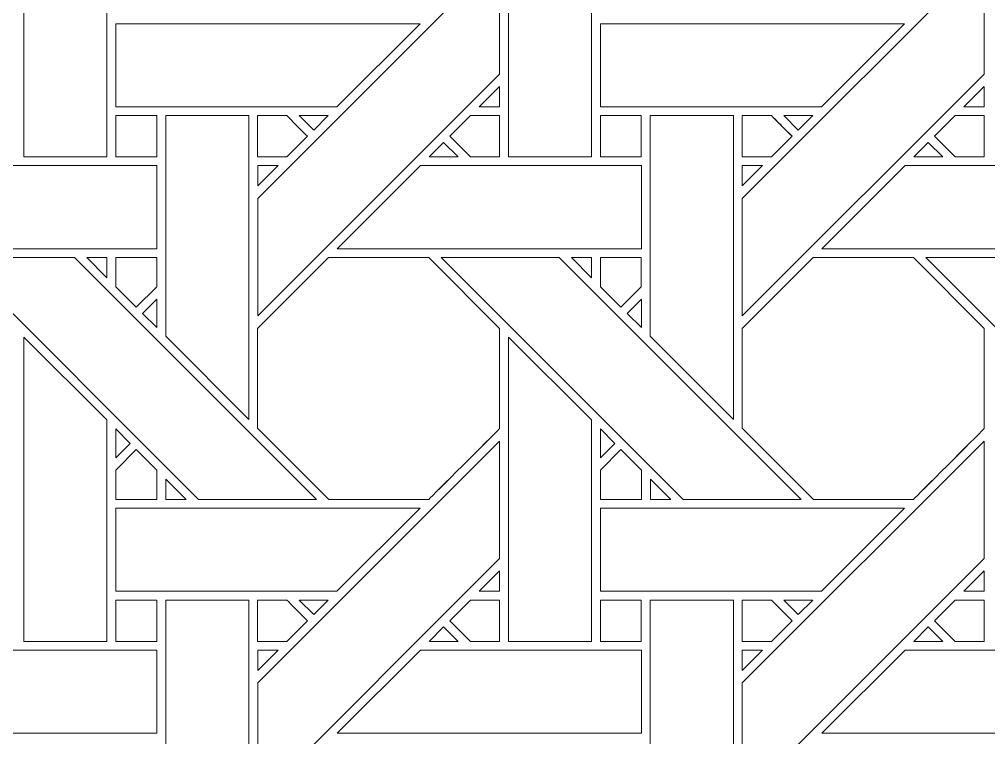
# Model space of a CAD drawing. Header units: inches. Extents: x 5.4 to 19.4, y 5.6 to 12.6.
# Drawn here: x 8.833 to 10.731, y 9.34 to 10.746 of the extents above; entities that cross this region are included whole.
import ezdxf

# ---------------------------------------------------------------- set-up
doc = ezdxf.new("R2010")
doc.units = ezdxf.units.IN
doc.header["$MEASUREMENT"] = 0
doc.layers.add('Design', color=7, linetype='Continuous', lineweight=0)

msp = doc.modelspace()

# ---------------------------------------------------------------- linework, layer by layer
at = {"layer": 'Design'}
for points, knots in [([(5.3829, 12.5948), (5.3829, 12.5948), (5.3829, 5.5948), (5.3829, 5.5948), (5.3829, 5.5948), (19.3829, 5.5948), (19.3829, 5.5948), (19.3829, 5.5948), (19.3829, 12.5948), (19.3829, 12.5948), (19.3829, 12.5948), (5.3829, 12.5948), (5.3829, 12.5948)], [0, 0, 0, 0, 1, 1, 1, 2, 2, 2, 3, 3, 3, 4, 4, 4, 4]), ([(5.8069, 12.1914), (5.8069, 12.1914), (5.8069, 5.9981), (5.8069, 5.9981), (5.8069, 5.9981), (18.9588, 5.9981), (18.9588, 5.9981), (18.9588, 5.9981), (18.9588, 12.1914), (18.9588, 12.1914), (18.9588, 12.1914), (5.8069, 12.1914), (5.8069, 12.1914)], [0, 0, 0, 0, 1, 1, 1, 2, 2, 2, 3, 3, 3, 4, 4, 4, 4]), ([(8.8419, 10.4769), (8.8419, 10.4769), (8.8419, 11.0727), (8.8419, 11.0727), (8.8419, 11.0727), (9.0047, 10.9106), (9.0047, 10.9106), (9.0047, 10.9106), (9.0047, 10.4769), (9.0047, 10.4769), (9.0047, 10.4769), (8.8419, 10.4769), (8.8419, 10.4769)], [0, 0, 0, 0, 1, 1, 1, 2, 2, 2, 3, 3, 3, 4, 4, 4, 4]), ([(9.7907, 10.4769), (9.7907, 10.4769), (9.7907, 11.0727), (9.7907, 11.0727), (9.7907, 11.0727), (9.9534, 10.9106), (9.9534, 10.9106), (9.9534, 10.9106), (9.9534, 10.4769), (9.9534, 10.4769), (9.9534, 10.4769), (9.7907, 10.4769), (9.7907, 10.4769)], [0, 0, 0, 0, 1, 1, 1, 2, 2, 2, 3, 3, 3, 4, 4, 4, 4]), ([(9.7735, 10.6391), (9.7735, 10.6391), (9.2999, 10.1655), (9.2999, 10.1655), (9.2999, 10.1655), (9.2999, 10.3956), (9.2999, 10.3956), (9.2999, 10.3956), (9.7735, 10.8692), (9.7735, 10.8692), (9.7735, 10.8692), (9.7735, 10.6391), (9.7735, 10.6391)], [0, 0, 0, 0, 1, 1, 1, 2, 2, 2, 3, 3, 3, 4, 4, 4, 4]), ([(10.7222, 10.6391), (10.7222, 10.6391), (10.2486, 10.1655), (10.2486, 10.1655), (10.2486, 10.1655), (10.2486, 10.3956), (10.2486, 10.3956), (10.2486, 10.3956), (10.7222, 10.8692), (10.7222, 10.8692), (10.7222, 10.8692), (10.7222, 10.6391), (10.7222, 10.6391)], [0, 0, 0, 0, 1, 1, 1, 2, 2, 2, 3, 3, 3, 4, 4, 4, 4]), ([(9.6177, 10.7376), (9.6177, 10.7376), (9.455, 10.5749), (9.455, 10.5749), (9.455, 10.5749), (9.022, 10.5749), (9.022, 10.5749), (9.022, 10.5749), (9.022, 10.7376), (9.022, 10.7376), (9.022, 10.7376), (9.6177, 10.7376), (9.6177, 10.7376)], [0, 0, 0, 0, 1, 1, 1, 2, 2, 2, 3, 3, 3, 4, 4, 4, 4]), ([(10.5664, 10.7376), (10.5664, 10.7376), (10.4037, 10.5749), (10.4037, 10.5749), (10.4037, 10.5749), (9.9707, 10.5749), (9.9707, 10.5749), (9.9707, 10.5749), (9.9707, 10.7376), (9.9707, 10.7376), (9.9707, 10.7376), (10.5664, 10.7376), (10.5664, 10.7376)], [0, 0, 0, 0, 1, 1, 1, 2, 2, 2, 3, 3, 3, 4, 4, 4, 4]), ([(9.7735, 10.575), (9.7735, 10.575), (9.7338, 10.575), (9.7338, 10.575), (9.7338, 10.575), (9.7735, 10.6147), (9.7735, 10.6147), (9.7735, 10.6147), (9.7735, 10.575), (9.7735, 10.575)], [0, 0, 0, 0, 1, 1, 1, 2, 2, 2, 3, 3, 3, 3]), ([(10.7223, 10.575), (10.7223, 10.575), (10.6825, 10.575), (10.6825, 10.575), (10.6825, 10.575), (10.7223, 10.6147), (10.7223, 10.6147), (10.7223, 10.6147), (10.7223, 10.575), (10.7223, 10.575)], [0, 0, 0, 0, 1, 1, 1, 2, 2, 2, 3, 3, 3, 3]), ([(9.1022, 10.4769), (9.1022, 10.4769), (9.022, 10.4769), (9.022, 10.4769), (9.022, 10.4769), (9.022, 10.5577), (9.022, 10.5577), (9.022, 10.5577), (9.1022, 10.5577), (9.1022, 10.5577), (9.1022, 10.5577), (9.1022, 10.4769), (9.1022, 10.4769)], [0, 0, 0, 0, 1, 1, 1, 2, 2, 2, 3, 3, 3, 4, 4, 4, 4]), ([(9.1022, 10.5577), (9.1022, 10.5577), (9.1022, 10.4769), (9.1022, 10.4769), (9.1022, 10.4769), (9.022, 10.4769), (9.022, 10.4769), (9.022, 10.4769), (9.022, 10.5577), (9.022, 10.5577), (9.022, 10.5577), (9.1022, 10.5577), (9.1022, 10.5577)], [0, 0, 0, 0, 1, 1, 1, 2, 2, 2, 3, 3, 3, 4, 4, 4, 4]), ([(9.1198, 10.1255), (9.1198, 10.1255), (9.1198, 10.5577), (9.1198, 10.5577), (9.1198, 10.5577), (9.2827, 10.5577), (9.2827, 10.5577), (9.2827, 10.5577), (9.2827, 9.9626), (9.2827, 9.9626), (9.2827, 9.9626), (9.1198, 10.1255), (9.1198, 10.1255)], [0, 0, 0, 0, 1, 1, 1, 2, 2, 2, 3, 3, 3, 4, 4, 4, 4]), ([(9.3569, 10.5577), (9.362, 10.5526), (9.3928, 10.5218), (9.3972, 10.5173), (9.3972, 10.5173), (9.3568, 10.4769), (9.3568, 10.4769), (9.3568, 10.4769), (9.2998, 10.4769), (9.2998, 10.4769), (9.2998, 10.4769), (9.2998, 10.5577), (9.2998, 10.5577), (9.2998, 10.5577), (9.3569, 10.5577), (9.3569, 10.5577)], [0, 0, 0, 0, 1, 1, 1, 2, 2, 2, 3, 3, 3, 4, 4, 4, 5, 5, 5, 5]), ([(9.3972, 10.5173), (9.3972, 10.5173), (9.3568, 10.4769), (9.3568, 10.4769), (9.3568, 10.4769), (9.2998, 10.4769), (9.2998, 10.4769), (9.2998, 10.4769), (9.2998, 10.5577), (9.2998, 10.5577), (9.2998, 10.5577), (9.3569, 10.5577), (9.3569, 10.5577), (9.3621, 10.5525), (9.3929, 10.5216), (9.3972, 10.5173)], [0, 0, 0, 0, 1, 1, 1, 2, 2, 2, 3, 3, 3, 4, 4, 4, 5, 5, 5, 5]), ([(9.3813, 10.5577), (9.3813, 10.5577), (9.4377, 10.5577), (9.4377, 10.5577), (9.4377, 10.5577), (9.4095, 10.5295), (9.4095, 10.5295), (9.4095, 10.5295), (9.3813, 10.5577), (9.3813, 10.5577)], [0, 0, 0, 0, 1, 1, 1, 2, 2, 2, 3, 3, 3, 3]), ([(9.7735, 10.5577), (9.7735, 10.5577), (9.7735, 10.4769), (9.7735, 10.4769), (9.7735, 10.4769), (9.7164, 10.4769), (9.7164, 10.4769), (9.7164, 10.4769), (9.676, 10.5173), (9.676, 10.5173), (9.676, 10.5173), (9.7165, 10.5577), (9.7165, 10.5577), (9.7165, 10.5577), (9.7735, 10.5577), (9.7735, 10.5577)], [0, 0, 0, 0, 1, 1, 1, 2, 2, 2, 3, 3, 3, 4, 4, 4, 5, 5, 5, 5]), ([(9.676, 10.5173), (9.676, 10.5173), (9.7165, 10.5577), (9.7165, 10.5577), (9.7165, 10.5577), (9.7735, 10.5577), (9.7735, 10.5577), (9.7735, 10.5577), (9.7735, 10.4769), (9.7735, 10.4769), (9.7735, 10.4769), (9.7164, 10.4769), (9.7164, 10.4769), (9.7164, 10.4769), (9.676, 10.5173), (9.676, 10.5173)], [0, 0, 0, 0, 1, 1, 1, 2, 2, 2, 3, 3, 3, 4, 4, 4, 5, 5, 5, 5]), ([(10.0509, 10.4769), (10.0509, 10.4769), (9.9707, 10.4769), (9.9707, 10.4769), (9.9707, 10.4769), (9.9707, 10.5577), (9.9707, 10.5577), (9.9707, 10.5577), (10.0509, 10.5577), (10.0509, 10.5577), (10.0509, 10.5577), (10.0509, 10.4769), (10.0509, 10.4769)], [0, 0, 0, 0, 1, 1, 1, 2, 2, 2, 3, 3, 3, 4, 4, 4, 4]), ([(10.0509, 10.5577), (10.0509, 10.5577), (10.0509, 10.4769), (10.0509, 10.4769), (10.0509, 10.4769), (9.9707, 10.4769), (9.9707, 10.4769), (9.9707, 10.4769), (9.9707, 10.5577), (9.9707, 10.5577), (9.9707, 10.5577), (10.0509, 10.5577), (10.0509, 10.5577)], [0, 0, 0, 0, 1, 1, 1, 2, 2, 2, 3, 3, 3, 4, 4, 4, 4]), ([(10.0685, 10.1255), (10.0685, 10.1255), (10.0685, 10.5577), (10.0685, 10.5577), (10.0685, 10.5577), (10.2314, 10.5577), (10.2314, 10.5577), (10.2314, 10.5577), (10.2314, 9.9626), (10.2314, 9.9626), (10.2314, 9.9626), (10.0685, 10.1255), (10.0685, 10.1255)], [0, 0, 0, 0, 1, 1, 1, 2, 2, 2, 3, 3, 3, 4, 4, 4, 4]), ([(10.3056, 10.5577), (10.3108, 10.5526), (10.3415, 10.5218), (10.346, 10.5173), (10.346, 10.5173), (10.3055, 10.4769), (10.3055, 10.4769), (10.3055, 10.4769), (10.2486, 10.4769), (10.2486, 10.4769), (10.2486, 10.4769), (10.2486, 10.5577), (10.2486, 10.5577), (10.2486, 10.5577), (10.3056, 10.5577), (10.3056, 10.5577)], [0, 0, 0, 0, 1, 1, 1, 2, 2, 2, 3, 3, 3, 4, 4, 4, 5, 5, 5, 5]), ([(10.3301, 10.5332), (10.3301, 10.5332), (10.346, 10.5173), (10.346, 10.5173), (10.346, 10.5173), (10.3055, 10.4769), (10.3055, 10.4769), (10.3055, 10.4769), (10.2486, 10.4769), (10.2486, 10.4769), (10.2486, 10.4769), (10.2486, 10.5577), (10.2486, 10.5577), (10.2486, 10.5577), (10.3056, 10.5577), (10.3056, 10.5577), (10.311, 10.5524), (10.3208, 10.5425), (10.3301, 10.5332)], [0, 0, 0, 0, 1, 1, 1, 2, 2, 2, 3, 3, 3, 4, 4, 4, 5, 5, 5, 6, 6, 6, 6]), ([(10.33, 10.5577), (10.33, 10.5577), (10.3865, 10.5577), (10.3865, 10.5577), (10.3865, 10.5577), (10.3582, 10.5295), (10.3582, 10.5295), (10.3582, 10.5295), (10.33, 10.5577), (10.33, 10.5577)], [0, 0, 0, 0, 1, 1, 1, 2, 2, 2, 3, 3, 3, 3]), ([(10.7222, 10.5577), (10.7222, 10.5577), (10.7222, 10.4769), (10.7222, 10.4769), (10.7222, 10.4769), (10.6651, 10.4769), (10.6651, 10.4769), (10.6651, 10.4769), (10.6248, 10.5173), (10.6248, 10.5173), (10.6248, 10.5173), (10.6652, 10.5577), (10.6652, 10.5577), (10.6652, 10.5577), (10.7222, 10.5577), (10.7222, 10.5577)], [0, 0, 0, 0, 1, 1, 1, 2, 2, 2, 3, 3, 3, 4, 4, 4, 5, 5, 5, 5]), ([(10.6248, 10.5173), (10.6248, 10.5173), (10.6652, 10.5577), (10.6652, 10.5577), (10.6652, 10.5577), (10.7222, 10.5577), (10.7222, 10.5577), (10.7222, 10.5577), (10.7222, 10.4769), (10.7222, 10.4769), (10.7222, 10.4769), (10.6651, 10.4769), (10.6651, 10.4769), (10.6651, 10.4769), (10.6248, 10.5173), (10.6248, 10.5173)], [0, 0, 0, 0, 1, 1, 1, 2, 2, 2, 3, 3, 3, 4, 4, 4, 5, 5, 5, 5]), ([(9.6922, 10.4769), (9.6922, 10.4769), (9.6357, 10.4769), (9.6357, 10.4769), (9.6357, 10.4769), (9.6639, 10.5052), (9.6639, 10.5052), (9.6639, 10.5052), (9.6922, 10.4769), (9.6922, 10.4769)], [0, 0, 0, 0, 1, 1, 1, 2, 2, 2, 3, 3, 3, 3]), ([(10.6409, 10.4769), (10.6409, 10.4769), (10.5844, 10.4769), (10.5844, 10.4769), (10.5844, 10.4769), (10.6127, 10.5052), (10.6127, 10.5052), (10.6127, 10.5052), (10.6409, 10.4769), (10.6409, 10.4769)], [0, 0, 0, 0, 1, 1, 1, 2, 2, 2, 3, 3, 3, 3]), ([(9.1022, 10.4598), (9.1022, 10.4598), (9.1022, 10.2969), (9.1022, 10.2969), (9.1022, 10.2969), (8.507, 10.2969), (8.507, 10.2969), (8.507, 10.2969), (8.6698, 10.4598), (8.6698, 10.4598), (8.6698, 10.4598), (9.1022, 10.4598), (9.1022, 10.4598)], [0, 0, 0, 0, 1, 1, 1, 2, 2, 2, 3, 3, 3, 4, 4, 4, 4]), ([(9.3397, 10.4598), (9.3397, 10.4598), (9.2999, 10.4199), (9.2999, 10.4199), (9.2999, 10.4199), (9.2999, 10.4598), (9.2999, 10.4598), (9.2999, 10.4598), (9.3397, 10.4598), (9.3397, 10.4598)], [0, 0, 0, 0, 1, 1, 1, 2, 2, 2, 3, 3, 3, 3]), ([(10.051, 10.4598), (10.051, 10.4598), (10.051, 10.2969), (10.051, 10.2969), (10.051, 10.2969), (9.4557, 10.2969), (9.4557, 10.2969), (9.4557, 10.2969), (9.6185, 10.4598), (9.6185, 10.4598), (9.6185, 10.4598), (10.051, 10.4598), (10.051, 10.4598)], [0, 0, 0, 0, 1, 1, 1, 2, 2, 2, 3, 3, 3, 4, 4, 4, 4]), ([(10.2884, 10.4598), (10.2884, 10.4598), (10.2486, 10.4199), (10.2486, 10.4199), (10.2486, 10.4199), (10.2486, 10.4598), (10.2486, 10.4598), (10.2486, 10.4598), (10.2884, 10.4598), (10.2884, 10.4598)], [0, 0, 0, 0, 1, 1, 1, 2, 2, 2, 3, 3, 3, 3]), ([(10.9997, 10.4598), (10.9997, 10.4598), (10.9997, 10.2969), (10.9997, 10.2969), (10.9997, 10.2969), (10.4044, 10.2969), (10.4044, 10.2969), (10.4044, 10.2969), (10.5673, 10.4598), (10.5673, 10.4598), (10.5673, 10.4598), (10.9997, 10.4598), (10.9997, 10.4598)], [0, 0, 0, 0, 1, 1, 1, 2, 2, 2, 3, 3, 3, 4, 4, 4, 4]), ([(9.4149, 9.8062), (9.4149, 9.8062), (9.1838, 9.8062), (9.1838, 9.8062), (9.1838, 9.8062), (8.7103, 10.2798), (8.7103, 10.2798), (8.7103, 10.2798), (8.9412, 10.2798), (8.9412, 10.2798), (8.9412, 10.2798), (9.4149, 9.8062), (9.4149, 9.8062)], [0, 0, 0, 0, 1, 1, 1, 2, 2, 2, 3, 3, 3, 4, 4, 4, 4]), ([(8.9653, 10.2798), (8.9653, 10.2798), (9.0048, 10.2798), (9.0048, 10.2798), (9.0048, 10.2798), (9.0048, 10.24), (9.0048, 10.24), (9.0048, 10.24), (8.9653, 10.2798), (8.9653, 10.2798)], [0, 0, 0, 0, 1, 1, 1, 2, 2, 2, 3, 3, 3, 3]), ([(9.1022, 10.2798), (9.1022, 10.2798), (9.1022, 10.2222), (9.1022, 10.2222), (9.1022, 10.2222), (9.0623, 10.1823), (9.0623, 10.1823), (9.0623, 10.1823), (9.0219, 10.2226), (9.0219, 10.2226), (9.0219, 10.2226), (9.0219, 10.2798), (9.0219, 10.2798), (9.0219, 10.2798), (9.1022, 10.2798), (9.1022, 10.2798)], [0, 0, 0, 0, 1, 1, 1, 2, 2, 2, 3, 3, 3, 4, 4, 4, 5, 5, 5, 5]), ([(9.1022, 10.2222), (9.1022, 10.2222), (9.0623, 10.1823), (9.0623, 10.1823), (9.0623, 10.1823), (9.0219, 10.2226), (9.0219, 10.2226), (9.0219, 10.2226), (9.0219, 10.2798), (9.0219, 10.2798), (9.0219, 10.2798), (9.1022, 10.2798), (9.1022, 10.2798), (9.1022, 10.2798), (9.1022, 10.2222), (9.1022, 10.2222)], [0, 0, 0, 0, 1, 1, 1, 2, 2, 2, 3, 3, 3, 4, 4, 4, 5, 5, 5, 5]), ([(9.4385, 10.2798), (9.4385, 10.2798), (9.6347, 10.2798), (9.6347, 10.2798), (9.6347, 10.2798), (9.7735, 10.1411), (9.7735, 10.1411), (9.7735, 10.1411), (9.7735, 9.9449), (9.7735, 9.9449), (9.7557, 9.9269), (9.6438, 9.8152), (9.6348, 9.8062), (9.6348, 9.8062), (9.4391, 9.8062), (9.4391, 9.8062), (9.4391, 9.8062), (9.2998, 9.9454), (9.2998, 9.9454), (9.2998, 9.9454), (9.2998, 10.1411), (9.2998, 10.1411), (9.2998, 10.1411), (9.4385, 10.2798), (9.4385, 10.2798)], [0, 0, 0, 0, 1, 1, 1, 2, 2, 2, 3, 3, 3, 4, 4, 4, 5, 5, 5, 6, 6, 6, 7, 7, 7, 8, 8, 8, 8]), ([(9.7735, 10.1411), (9.7735, 10.1411), (9.7735, 9.9449), (9.7735, 9.9449), (9.7555, 9.9268), (9.6436, 9.8151), (9.6348, 9.8062), (9.6348, 9.8062), (9.4391, 9.8062), (9.4391, 9.8062), (9.4391, 9.8062), (9.2998, 9.9454), (9.2998, 9.9454), (9.2998, 9.9454), (9.2998, 10.1411), (9.2998, 10.1411), (9.2998, 10.1411), (9.4385, 10.2798), (9.4385, 10.2798), (9.4385, 10.2798), (9.6347, 10.2798), (9.6347, 10.2798), (9.6347, 10.2798), (9.7735, 10.1411), (9.7735, 10.1411)], [0, 0, 0, 0, 1, 1, 1, 2, 2, 2, 3, 3, 3, 4, 4, 4, 5, 5, 5, 6, 6, 6, 7, 7, 7, 8, 8, 8, 8]), ([(10.3636, 9.8062), (10.3636, 9.8062), (10.1326, 9.8062), (10.1326, 9.8062), (10.1326, 9.8062), (9.659, 10.2798), (9.659, 10.2798), (9.659, 10.2798), (9.89, 10.2798), (9.89, 10.2798), (9.89, 10.2798), (10.3636, 9.8062), (10.3636, 9.8062)], [0, 0, 0, 0, 1, 1, 1, 2, 2, 2, 3, 3, 3, 4, 4, 4, 4]), ([(9.9141, 10.2798), (9.9141, 10.2798), (9.9535, 10.2798), (9.9535, 10.2798), (9.9535, 10.2798), (9.9535, 10.24), (9.9535, 10.24), (9.9535, 10.24), (9.9141, 10.2798), (9.9141, 10.2798)], [0, 0, 0, 0, 1, 1, 1, 2, 2, 2, 3, 3, 3, 3]), ([(10.0509, 10.2798), (10.0509, 10.2798), (10.0509, 10.2222), (10.0509, 10.2222), (10.0509, 10.2222), (10.011, 10.1823), (10.011, 10.1823), (10.011, 10.1823), (9.9707, 10.2226), (9.9707, 10.2226), (9.9707, 10.2226), (9.9707, 10.2798), (9.9707, 10.2798), (9.9707, 10.2798), (10.0509, 10.2798), (10.0509, 10.2798)], [0, 0, 0, 0, 1, 1, 1, 2, 2, 2, 3, 3, 3, 4, 4, 4, 5, 5, 5, 5]), ([(10.0509, 10.2222), (10.0509, 10.2222), (10.011, 10.1823), (10.011, 10.1823), (10.011, 10.1823), (9.9707, 10.2226), (9.9707, 10.2226), (9.9707, 10.2226), (9.9707, 10.2798), (9.9707, 10.2798), (9.9707, 10.2798), (10.0509, 10.2798), (10.0509, 10.2798), (10.0509, 10.2798), (10.0509, 10.2222), (10.0509, 10.2222)], [0, 0, 0, 0, 1, 1, 1, 2, 2, 2, 3, 3, 3, 4, 4, 4, 5, 5, 5, 5]), ([(10.3873, 10.2798), (10.3873, 10.2798), (10.5835, 10.2798), (10.5835, 10.2798), (10.5835, 10.2798), (10.7222, 10.1411), (10.7222, 10.1411), (10.7222, 10.1411), (10.7222, 9.9449), (10.7222, 9.9449), (10.7044, 9.9269), (10.5925, 9.8152), (10.5835, 9.8062), (10.5835, 9.8062), (10.3878, 9.8062), (10.3878, 9.8062), (10.3878, 9.8062), (10.2486, 9.9454), (10.2486, 9.9454), (10.2486, 9.9454), (10.2486, 10.1411), (10.2486, 10.1411), (10.2486, 10.1411), (10.3873, 10.2798), (10.3873, 10.2798)], [0, 0, 0, 0, 1, 1, 1, 2, 2, 2, 3, 3, 3, 4, 4, 4, 5, 5, 5, 6, 6, 6, 7, 7, 7, 8, 8, 8, 8]), ([(10.7222, 10.1411), (10.7222, 10.1411), (10.7222, 9.9449), (10.7222, 9.9449), (10.7043, 9.9268), (10.5924, 9.8151), (10.5835, 9.8062), (10.5835, 9.8062), (10.3878, 9.8062), (10.3878, 9.8062), (10.3878, 9.8062), (10.2486, 9.9454), (10.2486, 9.9454), (10.2486, 9.9454), (10.2486, 10.1411), (10.2486, 10.1411), (10.2486, 10.1411), (10.3873, 10.2798), (10.3873, 10.2798), (10.3873, 10.2798), (10.5835, 10.2798), (10.5835, 10.2798), (10.5835, 10.2798), (10.7222, 10.1411), (10.7222, 10.1411)], [0, 0, 0, 0, 1, 1, 1, 2, 2, 2, 3, 3, 3, 4, 4, 4, 5, 5, 5, 6, 6, 6, 7, 7, 7, 8, 8, 8, 8]), ([(11.3123, 9.8062), (11.3123, 9.8062), (11.0813, 9.8062), (11.0813, 9.8062), (11.0813, 9.8062), (10.6077, 10.2798), (10.6077, 10.2798), (10.6077, 10.2798), (10.8387, 10.2798), (10.8387, 10.2798), (10.8387, 10.2798), (11.3123, 9.8062), (11.3123, 9.8062)], [0, 0, 0, 0, 1, 1, 1, 2, 2, 2, 3, 3, 3, 4, 4, 4, 4]), ([(9.1022, 10.198), (9.1022, 10.198), (9.1022, 10.1428), (9.1022, 10.1428), (9.1022, 10.1428), (9.0745, 10.1702), (9.0745, 10.1702), (9.0745, 10.1702), (9.1022, 10.198), (9.1022, 10.198)], [0, 0, 0, 0, 1, 1, 1, 2, 2, 2, 3, 3, 3, 3]), ([(10.051, 10.198), (10.051, 10.198), (10.051, 10.1428), (10.051, 10.1428), (10.051, 10.1428), (10.0232, 10.1702), (10.0232, 10.1702), (10.0232, 10.1702), (10.051, 10.198), (10.051, 10.198)], [0, 0, 0, 0, 1, 1, 1, 2, 2, 2, 3, 3, 3, 3]), ([(8.8419, 9.5282), (8.8419, 9.5282), (8.8419, 10.124), (8.8419, 10.124), (8.8419, 10.124), (9.0047, 9.9619), (9.0047, 9.9619), (9.0047, 9.9619), (9.0047, 9.5282), (9.0047, 9.5282), (9.0047, 9.5282), (8.8419, 9.5282), (8.8419, 9.5282)], [0, 0, 0, 0, 1, 1, 1, 2, 2, 2, 3, 3, 3, 4, 4, 4, 4]), ([(9.7907, 9.5282), (9.7907, 9.5282), (9.7907, 10.124), (9.7907, 10.124), (9.7907, 10.124), (9.9534, 9.9618), (9.9534, 9.9618), (9.9534, 9.9618), (9.9534, 9.5282), (9.9534, 9.5282), (9.9534, 9.5282), (9.7907, 9.5282), (9.7907, 9.5282)], [0, 0, 0, 0, 1, 1, 1, 2, 2, 2, 3, 3, 3, 4, 4, 4, 4]), ([(9.022, 9.8876), (9.022, 9.8876), (9.022, 9.9444), (9.022, 9.9444), (9.022, 9.9444), (9.0502, 9.9158), (9.0502, 9.9158), (9.0502, 9.9158), (9.022, 9.8876), (9.022, 9.8876)], [0, 0, 0, 0, 1, 1, 1, 2, 2, 2, 3, 3, 3, 3]), ([(9.9707, 9.8876), (9.9707, 9.8876), (9.9707, 9.9444), (9.9707, 9.9444), (9.9707, 9.9444), (9.9989, 9.9158), (9.9989, 9.9158), (9.9989, 9.9158), (9.9707, 9.8876), (9.9707, 9.8876)], [0, 0, 0, 0, 1, 1, 1, 2, 2, 2, 3, 3, 3, 3]), ([(9.7735, 9.6904), (9.7735, 9.6904), (9.2999, 9.2167), (9.2999, 9.2167), (9.2999, 9.2167), (9.2999, 9.4468), (9.2999, 9.4468), (9.2999, 9.4468), (9.7735, 9.9204), (9.7735, 9.9204), (9.7735, 9.9204), (9.7735, 9.6904), (9.7735, 9.6904)], [0, 0, 0, 0, 1, 1, 1, 2, 2, 2, 3, 3, 3, 4, 4, 4, 4]), ([(10.7222, 9.6904), (10.7222, 9.6904), (10.2486, 9.2167), (10.2486, 9.2167), (10.2486, 9.2167), (10.2486, 9.4468), (10.2486, 9.4468), (10.2486, 9.4468), (10.7222, 9.9204), (10.7222, 9.9204), (10.7222, 9.9204), (10.7222, 9.6904), (10.7222, 9.6904)], [0, 0, 0, 0, 1, 1, 1, 2, 2, 2, 3, 3, 3, 4, 4, 4, 4]), ([(9.022, 9.8059), (9.022, 9.8059), (9.022, 9.8632), (9.022, 9.8632), (9.022, 9.8632), (9.0623, 9.9036), (9.0623, 9.9036), (9.0623, 9.9036), (9.1026, 9.8632), (9.1026, 9.8632), (9.1026, 9.8632), (9.1026, 9.8059), (9.1026, 9.8059), (9.1026, 9.8059), (9.022, 9.8059), (9.022, 9.8059)], [0, 0, 0, 0, 1, 1, 1, 2, 2, 2, 3, 3, 3, 4, 4, 4, 5, 5, 5, 5]), ([(9.0623, 9.9036), (9.0623, 9.9036), (9.1026, 9.8632), (9.1026, 9.8632), (9.1026, 9.8632), (9.1026, 9.8059), (9.1026, 9.8059), (9.1026, 9.8059), (9.022, 9.8059), (9.022, 9.8059), (9.022, 9.8059), (9.022, 9.8632), (9.022, 9.8632), (9.022, 9.8632), (9.0623, 9.9036), (9.0623, 9.9036)], [0, 0, 0, 0, 1, 1, 1, 2, 2, 2, 3, 3, 3, 4, 4, 4, 5, 5, 5, 5]), ([(9.9707, 9.8059), (9.9707, 9.8059), (9.9707, 9.8632), (9.9707, 9.8632), (9.9707, 9.8632), (10.011, 9.9036), (10.011, 9.9036), (10.011, 9.9036), (10.0514, 9.8632), (10.0514, 9.8632), (10.0514, 9.8632), (10.0514, 9.8059), (10.0514, 9.8059), (10.0514, 9.8059), (9.9707, 9.8059), (9.9707, 9.8059)], [0, 0, 0, 0, 1, 1, 1, 2, 2, 2, 3, 3, 3, 4, 4, 4, 5, 5, 5, 5]), ([(10.011, 9.9036), (10.011, 9.9036), (10.0514, 9.8632), (10.0514, 9.8632), (10.0514, 9.8632), (10.0514, 9.8059), (10.0514, 9.8059), (10.0514, 9.8059), (9.9707, 9.8059), (9.9707, 9.8059), (9.9707, 9.8059), (9.9707, 9.8632), (9.9707, 9.8632), (9.9707, 9.8632), (10.011, 9.9036), (10.011, 9.9036)], [0, 0, 0, 0, 1, 1, 1, 2, 2, 2, 3, 3, 3, 4, 4, 4, 5, 5, 5, 5]), ([(9.1199, 9.8062), (9.1199, 9.8062), (9.1199, 9.846), (9.1199, 9.846), (9.1199, 9.846), (9.1596, 9.8062), (9.1596, 9.8062), (9.1596, 9.8062), (9.1199, 9.8062), (9.1199, 9.8062)], [0, 0, 0, 0, 1, 1, 1, 2, 2, 2, 3, 3, 3, 3]), ([(10.0686, 9.8062), (10.0686, 9.8062), (10.0686, 9.846), (10.0686, 9.846), (10.0686, 9.846), (10.1084, 9.8062), (10.1084, 9.8062), (10.1084, 9.8062), (10.0686, 9.8062), (10.0686, 9.8062)], [0, 0, 0, 0, 1, 1, 1, 2, 2, 2, 3, 3, 3, 3]), ([(9.6177, 9.7889), (9.6177, 9.7889), (9.455, 9.6262), (9.455, 9.6262), (9.455, 9.6262), (9.022, 9.6262), (9.022, 9.6262), (9.022, 9.6262), (9.022, 9.7889), (9.022, 9.7889), (9.022, 9.7889), (9.6177, 9.7889), (9.6177, 9.7889)], [0, 0, 0, 0, 1, 1, 1, 2, 2, 2, 3, 3, 3, 4, 4, 4, 4]), ([(10.5664, 9.7889), (10.5664, 9.7889), (10.4037, 9.6262), (10.4037, 9.6262), (10.4037, 9.6262), (9.9707, 9.6262), (9.9707, 9.6262), (9.9707, 9.6262), (9.9707, 9.7889), (9.9707, 9.7889), (9.9707, 9.7889), (10.5664, 9.7889), (10.5664, 9.7889)], [0, 0, 0, 0, 1, 1, 1, 2, 2, 2, 3, 3, 3, 4, 4, 4, 4]), ([(9.7735, 9.6262), (9.7735, 9.6262), (9.7338, 9.6262), (9.7338, 9.6262), (9.7338, 9.6262), (9.7735, 9.666), (9.7735, 9.666), (9.7735, 9.666), (9.7735, 9.6262), (9.7735, 9.6262)], [0, 0, 0, 0, 1, 1, 1, 2, 2, 2, 3, 3, 3, 3]), ([(10.7223, 9.6262), (10.7223, 9.6262), (10.6825, 9.6262), (10.6825, 9.6262), (10.6825, 9.6262), (10.7223, 9.666), (10.7223, 9.666), (10.7223, 9.666), (10.7223, 9.6262), (10.7223, 9.6262)], [0, 0, 0, 0, 1, 1, 1, 2, 2, 2, 3, 3, 3, 3]), ([(9.1022, 9.5282), (9.1022, 9.5282), (9.022, 9.5282), (9.022, 9.5282), (9.022, 9.5282), (9.022, 9.609), (9.022, 9.609), (9.022, 9.609), (9.1022, 9.609), (9.1022, 9.609), (9.1022, 9.609), (9.1022, 9.5282), (9.1022, 9.5282)], [0, 0, 0, 0, 1, 1, 1, 2, 2, 2, 3, 3, 3, 4, 4, 4, 4]), ([(9.1022, 9.609), (9.1022, 9.609), (9.1022, 9.5282), (9.1022, 9.5282), (9.1022, 9.5282), (9.022, 9.5282), (9.022, 9.5282), (9.022, 9.5282), (9.022, 9.609), (9.022, 9.609), (9.022, 9.609), (9.1022, 9.609), (9.1022, 9.609)], [0, 0, 0, 0, 1, 1, 1, 2, 2, 2, 3, 3, 3, 4, 4, 4, 4]), ([(9.1198, 9.1768), (9.1198, 9.1768), (9.1198, 9.609), (9.1198, 9.609), (9.1198, 9.609), (9.2827, 9.609), (9.2827, 9.609), (9.2827, 9.609), (9.2827, 9.0138), (9.2827, 9.0138), (9.2827, 9.0138), (9.1198, 9.1768), (9.1198, 9.1768)], [0, 0, 0, 0, 1, 1, 1, 2, 2, 2, 3, 3, 3, 4, 4, 4, 4]), ([(9.3569, 9.609), (9.362, 9.6038), (9.3928, 9.573), (9.3972, 9.5686), (9.3972, 9.5686), (9.3568, 9.5282), (9.3568, 9.5282), (9.3568, 9.5282), (9.2998, 9.5282), (9.2998, 9.5282), (9.2998, 9.5282), (9.2998, 9.609), (9.2998, 9.609), (9.2998, 9.609), (9.3569, 9.609), (9.3569, 9.609)], [0, 0, 0, 0, 1, 1, 1, 2, 2, 2, 3, 3, 3, 4, 4, 4, 5, 5, 5, 5]), ([(9.3972, 9.5686), (9.3972, 9.5686), (9.3568, 9.5282), (9.3568, 9.5282), (9.3568, 9.5282), (9.2998, 9.5282), (9.2998, 9.5282), (9.2998, 9.5282), (9.2998, 9.609), (9.2998, 9.609), (9.2998, 9.609), (9.3569, 9.609), (9.3569, 9.609), (9.3621, 9.6037), (9.3929, 9.5729), (9.3972, 9.5686)], [0, 0, 0, 0, 1, 1, 1, 2, 2, 2, 3, 3, 3, 4, 4, 4, 5, 5, 5, 5]), ([(9.3813, 9.609), (9.3813, 9.609), (9.4377, 9.609), (9.4377, 9.609), (9.4377, 9.609), (9.4095, 9.5808), (9.4095, 9.5808), (9.4095, 9.5808), (9.3813, 9.609), (9.3813, 9.609)], [0, 0, 0, 0, 1, 1, 1, 2, 2, 2, 3, 3, 3, 3]), ([(9.7735, 9.609), (9.7735, 9.609), (9.7735, 9.5282), (9.7735, 9.5282), (9.7735, 9.5282), (9.7164, 9.5282), (9.7164, 9.5282), (9.7164, 9.5282), (9.676, 9.5686), (9.676, 9.5686), (9.676, 9.5686), (9.7165, 9.609), (9.7165, 9.609), (9.7165, 9.609), (9.7735, 9.609), (9.7735, 9.609)], [0, 0, 0, 0, 1, 1, 1, 2, 2, 2, 3, 3, 3, 4, 4, 4, 5, 5, 5, 5]), ([(9.676, 9.5686), (9.676, 9.5686), (9.7165, 9.609), (9.7165, 9.609), (9.7165, 9.609), (9.7735, 9.609), (9.7735, 9.609), (9.7735, 9.609), (9.7735, 9.5282), (9.7735, 9.5282), (9.7735, 9.5282), (9.7164, 9.5282), (9.7164, 9.5282), (9.7164, 9.5282), (9.676, 9.5686), (9.676, 9.5686)], [0, 0, 0, 0, 1, 1, 1, 2, 2, 2, 3, 3, 3, 4, 4, 4, 5, 5, 5, 5]), ([(10.0509, 9.5282), (10.0509, 9.5282), (9.9707, 9.5282), (9.9707, 9.5282), (9.9707, 9.5282), (9.9707, 9.609), (9.9707, 9.609), (9.9707, 9.609), (10.0509, 9.609), (10.0509, 9.609), (10.0509, 9.609), (10.0509, 9.5282), (10.0509, 9.5282)], [0, 0, 0, 0, 1, 1, 1, 2, 2, 2, 3, 3, 3, 4, 4, 4, 4]), ([(10.0509, 9.609), (10.0509, 9.609), (10.0509, 9.5282), (10.0509, 9.5282), (10.0509, 9.5282), (9.9707, 9.5282), (9.9707, 9.5282), (9.9707, 9.5282), (9.9707, 9.609), (9.9707, 9.609), (9.9707, 9.609), (10.0509, 9.609), (10.0509, 9.609)], [0, 0, 0, 0, 1, 1, 1, 2, 2, 2, 3, 3, 3, 4, 4, 4, 4]), ([(10.0685, 9.1768), (10.0685, 9.1768), (10.0685, 9.609), (10.0685, 9.609), (10.0685, 9.609), (10.2314, 9.609), (10.2314, 9.609), (10.2314, 9.609), (10.2314, 9.0138), (10.2314, 9.0138), (10.2314, 9.0138), (10.0685, 9.1768), (10.0685, 9.1768)], [0, 0, 0, 0, 1, 1, 1, 2, 2, 2, 3, 3, 3, 4, 4, 4, 4]), ([(10.3056, 9.609), (10.3108, 9.6038), (10.3415, 9.573), (10.346, 9.5686), (10.346, 9.5686), (10.3055, 9.5282), (10.3055, 9.5282), (10.3055, 9.5282), (10.2486, 9.5282), (10.2486, 9.5282), (10.2486, 9.5282), (10.2486, 9.609), (10.2486, 9.609), (10.2486, 9.609), (10.3056, 9.609), (10.3056, 9.609)], [0, 0, 0, 0, 1, 1, 1, 2, 2, 2, 3, 3, 3, 4, 4, 4, 5, 5, 5, 5]), ([(10.3303, 9.5843), (10.3303, 9.5843), (10.346, 9.5686), (10.346, 9.5686), (10.346, 9.5686), (10.3055, 9.5282), (10.3055, 9.5282), (10.3055, 9.5282), (10.2486, 9.5282), (10.2486, 9.5282), (10.2486, 9.5282), (10.2486, 9.609), (10.2486, 9.609), (10.2486, 9.609), (10.3056, 9.609), (10.3056, 9.609), (10.311, 9.6036), (10.321, 9.5936), (10.3303, 9.5843)], [0, 0, 0, 0, 1, 1, 1, 2, 2, 2, 3, 3, 3, 4, 4, 4, 5, 5, 5, 6, 6, 6, 6]), ([(10.33, 9.609), (10.33, 9.609), (10.3865, 9.609), (10.3865, 9.609), (10.3865, 9.609), (10.3582, 9.5808), (10.3582, 9.5808), (10.3582, 9.5808), (10.33, 9.609), (10.33, 9.609)], [0, 0, 0, 0, 1, 1, 1, 2, 2, 2, 3, 3, 3, 3]), ([(10.7222, 9.609), (10.7222, 9.609), (10.7222, 9.5282), (10.7222, 9.5282), (10.7222, 9.5282), (10.6651, 9.5282), (10.6651, 9.5282), (10.6651, 9.5282), (10.6248, 9.5686), (10.6248, 9.5686), (10.6248, 9.5686), (10.6652, 9.609), (10.6652, 9.609), (10.6652, 9.609), (10.7222, 9.609), (10.7222, 9.609)], [0, 0, 0, 0, 1, 1, 1, 2, 2, 2, 3, 3, 3, 4, 4, 4, 5, 5, 5, 5]), ([(10.6248, 9.5686), (10.6248, 9.5686), (10.6652, 9.609), (10.6652, 9.609), (10.6652, 9.609), (10.7222, 9.609), (10.7222, 9.609), (10.7222, 9.609), (10.7222, 9.5282), (10.7222, 9.5282), (10.7222, 9.5282), (10.6651, 9.5282), (10.6651, 9.5282), (10.6651, 9.5282), (10.6248, 9.5686), (10.6248, 9.5686)], [0, 0, 0, 0, 1, 1, 1, 2, 2, 2, 3, 3, 3, 4, 4, 4, 5, 5, 5, 5]), ([(9.6922, 9.5282), (9.6922, 9.5282), (9.6357, 9.5282), (9.6357, 9.5282), (9.6357, 9.5282), (9.6639, 9.5564), (9.6639, 9.5564), (9.6639, 9.5564), (9.6922, 9.5282), (9.6922, 9.5282)], [0, 0, 0, 0, 1, 1, 1, 2, 2, 2, 3, 3, 3, 3]), ([(10.6409, 9.5282), (10.6409, 9.5282), (10.5844, 9.5282), (10.5844, 9.5282), (10.5844, 9.5282), (10.6127, 9.5564), (10.6127, 9.5564), (10.6127, 9.5564), (10.6409, 9.5282), (10.6409, 9.5282)], [0, 0, 0, 0, 1, 1, 1, 2, 2, 2, 3, 3, 3, 3]), ([(9.1022, 9.511), (9.1022, 9.511), (9.1022, 9.3482), (9.1022, 9.3482), (9.1022, 9.3482), (8.507, 9.3482), (8.507, 9.3482), (8.507, 9.3482), (8.6698, 9.511), (8.6698, 9.511), (8.6698, 9.511), (9.1022, 9.511), (9.1022, 9.511)], [0, 0, 0, 0, 1, 1, 1, 2, 2, 2, 3, 3, 3, 4, 4, 4, 4]), ([(9.3397, 9.511), (9.3397, 9.511), (9.2999, 9.4712), (9.2999, 9.4712), (9.2999, 9.4712), (9.2999, 9.511), (9.2999, 9.511), (9.2999, 9.511), (9.3397, 9.511), (9.3397, 9.511)], [0, 0, 0, 0, 1, 1, 1, 2, 2, 2, 3, 3, 3, 3]), ([(10.051, 9.511), (10.051, 9.511), (10.051, 9.3482), (10.051, 9.3482), (10.051, 9.3482), (9.4557, 9.3482), (9.4557, 9.3482), (9.4557, 9.3482), (9.6185, 9.511), (9.6185, 9.511), (9.6185, 9.511), (10.051, 9.511), (10.051, 9.511)], [0, 0, 0, 0, 1, 1, 1, 2, 2, 2, 3, 3, 3, 4, 4, 4, 4]), ([(10.2884, 9.511), (10.2884, 9.511), (10.2486, 9.4712), (10.2486, 9.4712), (10.2486, 9.4712), (10.2486, 9.511), (10.2486, 9.511), (10.2486, 9.511), (10.2884, 9.511), (10.2884, 9.511)], [0, 0, 0, 0, 1, 1, 1, 2, 2, 2, 3, 3, 3, 3]), ([(10.9997, 9.511), (10.9997, 9.511), (10.9997, 9.3482), (10.9997, 9.3482), (10.9997, 9.3482), (10.4044, 9.3482), (10.4044, 9.3482), (10.4044, 9.3482), (10.5673, 9.511), (10.5673, 9.511), (10.5673, 9.511), (10.9997, 9.511), (10.9997, 9.511)], [0, 0, 0, 0, 1, 1, 1, 2, 2, 2, 3, 3, 3, 4, 4, 4, 4])]:
    msp.add_open_spline(points, degree=3, knots=knots, dxfattribs=at)

doc.saveas('drawing.dxf')
